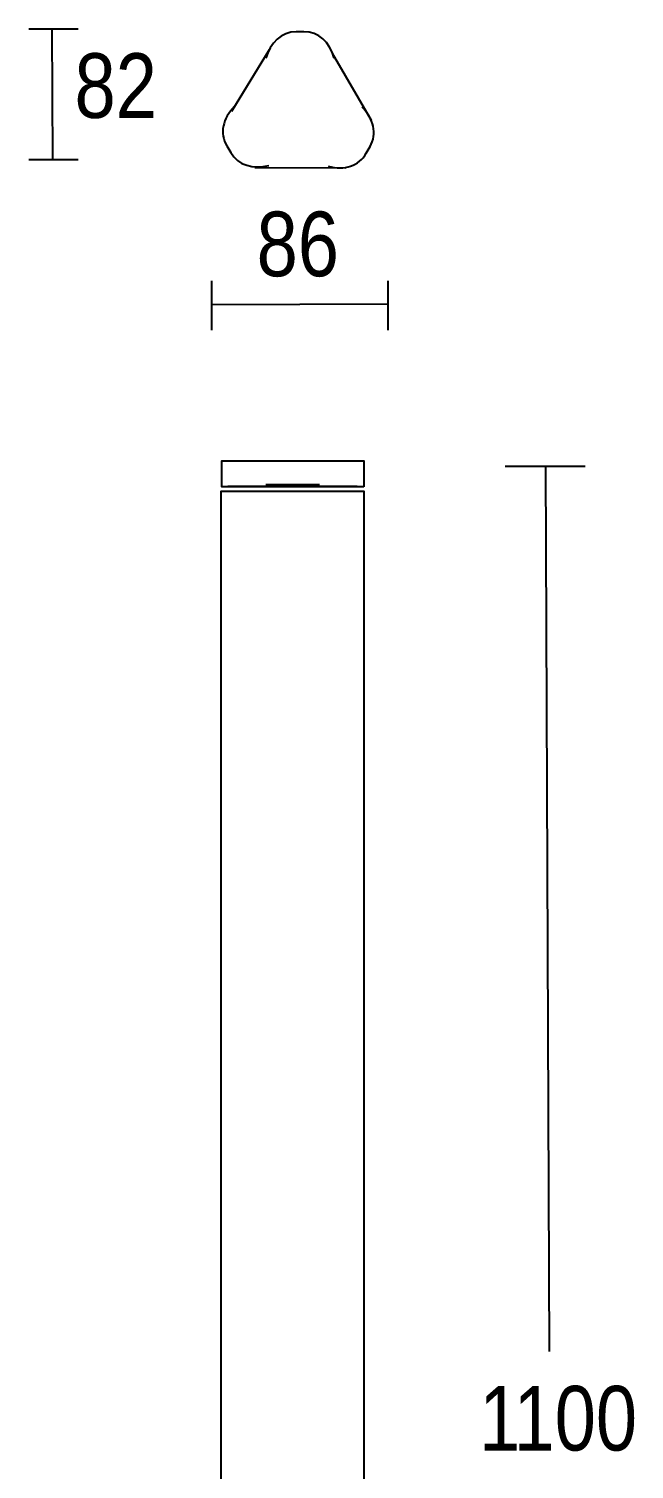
# Model space of a CAD drawing. Extents: x 2 to 70, y 3 to 326.
# Drawn here: x 1.6 to 70, y 162.7 to 325.6 of the extents above; entities that cross this region are included whole.
import ezdxf

# ---------------------------------------------------------------- set-up
doc = ezdxf.new("R2010")
doc.units = 0
doc.layers.add('LIVELLO_1', color=160, linetype='Continuous')
doc.styles.add('STD', font='txt')

# ---------------------------------------------------------------- blocks, each defined once
blk = doc.blocks.new('AI9-BLK1')
at = {"layer": 'LIVELLO_1', "color": 7}
for p, q in [((-33.5, 162.36), (-27.91, 162.36)), ((-30.8, 147.67), (-30.87, 162.29)), ((-6.33, 159.99), (-10.57, 153)), ((0.79, 159.59), (5.22, 152.04)), ((-33.5, 147.56), (-27.91, 147.56)), ((-7.93, 146.68), (2.35, 146.64)), ((-12.83, 133.87), (-12.83, 128.28)), ((7.09, 133.87), (7.09, 128.28)), ((-12.72, 131.17), (7.02, 131.24)), ((20.38, 112.89), (29.41, 112.89)), ((25.39, 12.76), (24.98, 112.85)), ((-0.63, 110.78), (-6.68, 110.78)), ((-6.62, 110.61), (-10.99, 110.61)), ((3.62, 110.61), (-0.76, 110.61))]:
    blk.add_line(p, q, dxfattribs=at)
for points in [[(4.37, 110.54), (-11.68, 110.54), (-11.68, 113.5), (4.37, 113.5)], [(4.38, -97.54), (-11.73, -97.54), (-11.73, 110.08), (4.38, 110.08)]]:
    blk.add_lwpolyline(points, close=True, dxfattribs=at)
for points in [[(1.03, 159.03), (0.51, 160.91), (-0.72, 162.03), (-2.39, 162.03), (-2.39, 162.03), (-3.27, 162.03), (-3.27, 162.03), (-4.94, 162.03), (-6.21, 160.75), (-6.69, 159.03)], [(-10.23, 153.58), (-11.59, 152.19), (-11.95, 150.56), (-11.11, 149.12), (-11.11, 149.12), (-10.67, 148.36), (-10.67, 148.36), (-9.84, 146.91), (-8.1, 146.45), (-6.37, 146.9)], [(0.35, 146.82), (2.23, 146.33), (3.82, 146.84), (4.65, 148.28), (4.65, 148.28), (5.09, 149.04), (5.09, 149.04), (5.93, 150.48), (5.45, 152.23), (4.2, 153.5)]]:
    blk.add_open_spline(points, degree=3, knots=[0, 0, 0, 0, 1, 1, 1, 2, 2, 2, 3, 3, 3, 3], dxfattribs=at)
at = {"layer": 'LIVELLO_1', "color": 7, "char_height": 7.31, "attachment_point": 1, "style": 'STD'}
for s, insert in [('\\fArial Narrow|b0|i0;\\H7.3100;\\C7;82', (-28.33, 159.59)), ('\\fArial Narrow|b0|i0;\\H7.3100;\\C7;86', (-7.74, 141.68)), ('\\fArial Narrow|b0|i0;\\H7.3100;\\C7;1', (17.43, 8.87)), ('\\fArial Narrow|b0|i0;\\H7.3100;\\C7;100', (21.32, 8.87))]:
    blk.add_mtext(s, dxfattribs=dict(at, insert=insert))

msp = doc.modelspace()

# ---------------------------------------------------------------- block references
at = {"layer": 'LIVELLO_1', "color": 7}
msp.add_blockref('AI9-BLK1', (35.083647, 163.248003), dxfattribs=at)

doc.saveas('drawing.dxf')
